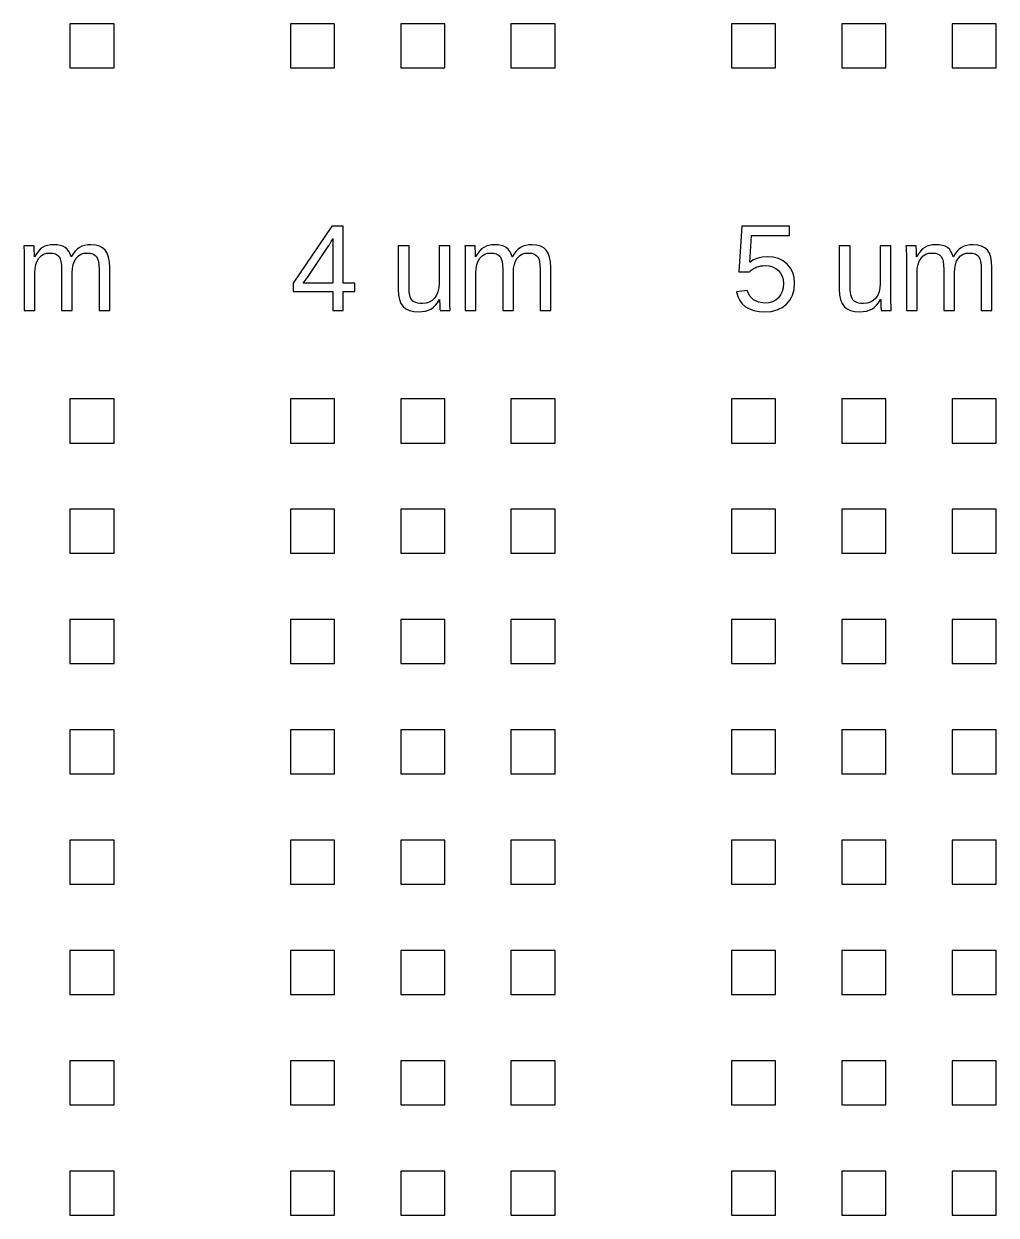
# Model space of a CAD drawing. Header units: metres. Extents: x -21500 to 21500, y -23900 to 23900.
# Drawn here: x 5191 to 9600, y 6400 to 11800 of the extents above; entities that cross this region are included whole.
import ezdxf

# ---------------------------------------------------------------- set-up
doc = ezdxf.new("R2010")
doc.units = ezdxf.units.M

msp = doc.modelspace()

# ---------------------------------------------------------------- linework, layer by layer
for p, q in [((5600, 11800), (5400, 11800)), ((5400, 11800), (5400, 11600)), ((5600, 11600), (5600, 11800)), ((6600, 11800), (6400, 11800)), ((6400, 11800), (6400, 11600)), ((6600, 11600), (6600, 11800)), ((7100, 11800), (6900, 11800)), ((6900, 11800), (6900, 11600)), ((7100, 11600), (7100, 11800)), ((7600, 11800), (7400, 11800)), ((7400, 11800), (7400, 11600)), ((7600, 11600), (7600, 11800)), ((8600, 11800), (8400, 11800)), ((8400, 11800), (8400, 11600)), ((8600, 11600), (8600, 11800)), ((9100, 11800), (8900, 11800)), ((8900, 11800), (8900, 11600)), ((9100, 11600), (9100, 11800)), ((9600, 11800), (9400, 11800)), ((9400, 11800), (9400, 11600)), ((9600, 11600), (9600, 11800)), ((5400, 11600), (5600, 11600)), ((6400, 11600), (6600, 11600)), ((6900, 11600), (7100, 11600)), ((7400, 11600), (7600, 11600)), ((8400, 11600), (8600, 11600)), ((8900, 11600), (9100, 11600)), ((9400, 11600), (9600, 11600)), ((6587.73, 10882.2), (6412.75, 10624.5)), ((6639, 10882.2), (6587.73, 10882.2)), ((6639, 10625.1), (6639, 10882.2)), ((8446.12, 10882.2), (8433.37, 10676.6)), ((8663.41, 10882.2), (8446.12, 10882.2)), ((8663.41, 10840.7), (8663.41, 10882.2)), ((6576.69, 10797.9), (6579.11, 10801.9)), ((6579.11, 10801.9), (6581.98, 10806.9)), ((6581.98, 10806.9), (6585.28, 10812.8)), ((6585.28, 10812.8), (6588.4, 10818.5)), ((6588.4, 10818.5), (6590.71, 10822.8)), ((6590.71, 10822.8), (6592.2, 10825.7)), ((6592.2, 10825.7), (6592.88, 10827.2)), ((6592.88, 10827.2), (6592.88, 10625.1)), ((8483.28, 10719.5), (8490.61, 10840.7)), ((8490.61, 10840.7), (8663.41, 10840.7)), ((5237.21, 10793.5), (5191.09, 10793.5)), ((5191.09, 10793.5), (5191.8, 10785.3)), ((5191.8, 10785.3), (5192.31, 10772.2)), ((5192.31, 10772.2), (5192.62, 10754)), ((5192.62, 10754), (5192.72, 10730.9)), ((5237.35, 10792.6), (5237.21, 10793.5)), ((5237.48, 10791), (5237.35, 10792.6)), ((5237.62, 10788.9), (5237.48, 10791)), ((5237.75, 10786.2), (5237.62, 10788.9)), ((5237.9, 10783.1), (5237.75, 10786.2)), ((5238.06, 10779.8), (5237.9, 10783.1)), ((5238.24, 10776.3), (5238.06, 10779.8)), ((5238.43, 10772.5), (5238.24, 10776.3)), ((5238.64, 10767.8), (5238.43, 10772.5)), ((5238.87, 10761.3), (5238.64, 10767.8)), ((5239.12, 10753.2), (5238.87, 10761.3)), ((5239.38, 10743.3), (5239.12, 10753.2)), ((5248.35, 10757.8), (5240.19, 10743.3)), ((5257.08, 10769.8), (5248.35, 10757.8)), ((5266.39, 10779.5), (5257.08, 10769.8)), ((5259.46, 10737.4), (5269.36, 10747.8)), ((5276.27, 10786.7), (5266.39, 10779.5)), ((5269.36, 10747.8), (5280.89, 10755.3)), ((5287.01, 10792.1), (5276.27, 10786.7)), ((5280.89, 10755.3), (5294.04, 10759.8)), ((5298.86, 10795.9), (5287.01, 10792.1)), ((5294.04, 10759.8), (5308.83, 10761.2)), ((5311.83, 10798.2), (5298.86, 10795.9)), ((5308.83, 10761.2), (5322.85, 10760.2)), ((5325.92, 10799), (5311.83, 10798.2)), ((5322.85, 10760.2), (5334.53, 10757.2)), ((5341.73, 10798.1), (5325.92, 10799)), ((5334.53, 10757.2), (5343.87, 10752.1)), ((5355.79, 10795.6), (5341.73, 10798.1)), ((5343.87, 10752.1), (5350.88, 10745)), ((5368.11, 10791.5), (5355.79, 10795.6)), ((5378.68, 10785.7), (5368.11, 10791.5)), ((5387.64, 10778), (5378.68, 10785.7)), ((5395.13, 10768.4), (5387.64, 10778)), ((5401.14, 10756.9), (5395.13, 10768.4)), ((5405.68, 10743.3), (5401.14, 10756.9)), ((5414.48, 10757.1), (5406.49, 10743.3)), ((5423.28, 10768.8), (5414.48, 10757.1)), ((5432.86, 10778.4), (5423.28, 10768.8)), ((5428.6, 10737.5), (5438.37, 10747.9)), ((5443.25, 10785.9), (5432.86, 10778.4)), ((5438.37, 10747.9), (5449.93, 10755.3)), ((5454.6, 10791.6), (5443.25, 10785.9)), ((5449.93, 10755.3), (5463.26, 10759.8)), ((5467.09, 10795.7), (5454.6, 10791.6)), ((5463.26, 10759.8), (5478.38, 10761.2)), ((5480.71, 10798.1), (5467.09, 10795.7)), ((5478.38, 10761.2), (5492.4, 10760.2)), ((5495.47, 10799), (5480.71, 10798.1)), ((5492.4, 10760.2), (5504.08, 10757.2)), ((5516.2, 10797.4), (5495.47, 10799)), ((5504.08, 10757.2), (5513.43, 10752.1)), ((5513.43, 10752.1), (5520.43, 10745)), ((5533.89, 10792.9), (5516.2, 10797.4)), ((5548.55, 10785.4), (5533.89, 10792.9)), ((5560.17, 10774.8), (5548.55, 10785.4)), ((5569.01, 10760.8), (5560.17, 10774.8)), ((5575.33, 10742.9), (5569.01, 10760.8)), ((6476.77, 10650.6), (6574.7, 10794.9)), ((6574.7, 10794.9), (6576.69, 10797.9)), ((6937.65, 10793.5), (6888.55, 10793.5)), ((6888.55, 10793.5), (6888.55, 10597.9)), ((6937.65, 10607.4), (6937.65, 10793.5)), ((7122.93, 10793.5), (7074.1, 10793.5)), ((7074.1, 10793.5), (7074.1, 10623.4)), ((7122.93, 10562.7), (7122.93, 10793.5)), ((7237.21, 10793.5), (7191.09, 10793.5)), ((7191.09, 10793.5), (7191.8, 10785.3)), ((7191.8, 10785.3), (7192.31, 10772.2)), ((7192.31, 10772.2), (7192.62, 10754)), ((7192.62, 10754), (7192.72, 10730.9)), ((7237.35, 10792.6), (7237.21, 10793.5)), ((7237.48, 10791), (7237.35, 10792.6)), ((7237.62, 10788.9), (7237.48, 10791)), ((7237.75, 10786.2), (7237.62, 10788.9)), ((7237.9, 10783.1), (7237.75, 10786.2)), ((7238.06, 10779.8), (7237.9, 10783.1)), ((7238.24, 10776.3), (7238.06, 10779.8)), ((7238.43, 10772.5), (7238.24, 10776.3)), ((7238.64, 10767.8), (7238.43, 10772.5)), ((7238.87, 10761.3), (7238.64, 10767.8)), ((7239.12, 10753.2), (7238.87, 10761.3)), ((7239.38, 10743.3), (7239.12, 10753.2)), ((7248.35, 10757.8), (7240.19, 10743.3)), ((7257.08, 10769.8), (7248.35, 10757.8)), ((7266.39, 10779.5), (7257.08, 10769.8)), ((7259.46, 10737.4), (7269.36, 10747.8)), ((7276.27, 10786.7), (7266.39, 10779.5)), ((7269.36, 10747.8), (7280.89, 10755.3)), ((7287.01, 10792.1), (7276.27, 10786.7)), ((7280.89, 10755.3), (7294.04, 10759.8)), ((7298.86, 10795.9), (7287.01, 10792.1)), ((7294.04, 10759.8), (7308.83, 10761.2)), ((7311.83, 10798.2), (7298.86, 10795.9)), ((7308.83, 10761.2), (7322.85, 10760.2)), ((7325.92, 10799), (7311.83, 10798.2)), ((7322.85, 10760.2), (7334.53, 10757.2)), ((7341.73, 10798.1), (7325.92, 10799)), ((7334.53, 10757.2), (7343.87, 10752.1)), ((7355.79, 10795.6), (7341.73, 10798.1)), ((7343.87, 10752.1), (7350.88, 10745)), ((7368.11, 10791.5), (7355.79, 10795.6)), ((7378.68, 10785.7), (7368.11, 10791.5)), ((7387.64, 10778), (7378.68, 10785.7)), ((7395.13, 10768.4), (7387.64, 10778)), ((7401.14, 10756.9), (7395.13, 10768.4)), ((7405.68, 10743.3), (7401.14, 10756.9)), ((7414.48, 10757.1), (7406.49, 10743.3)), ((7423.28, 10768.8), (7414.48, 10757.1)), ((7432.86, 10778.4), (7423.28, 10768.8)), ((7428.6, 10737.5), (7438.37, 10747.9)), ((7443.25, 10785.9), (7432.86, 10778.4)), ((7438.37, 10747.9), (7449.93, 10755.3)), ((7454.6, 10791.6), (7443.25, 10785.9)), ((7449.93, 10755.3), (7463.26, 10759.8)), ((7467.09, 10795.7), (7454.6, 10791.6)), ((7463.26, 10759.8), (7478.38, 10761.2)), ((7480.71, 10798.1), (7467.09, 10795.7)), ((7478.38, 10761.2), (7492.4, 10760.2)), ((7495.47, 10799), (7480.71, 10798.1)), ((7492.4, 10760.2), (7504.08, 10757.2)), ((7516.2, 10797.4), (7495.47, 10799)), ((7504.08, 10757.2), (7513.43, 10752.1)), ((7513.43, 10752.1), (7520.43, 10745)), ((7533.89, 10792.9), (7516.2, 10797.4)), ((7548.55, 10785.4), (7533.89, 10792.9)), ((7560.17, 10774.8), (7548.55, 10785.4)), ((7569.01, 10760.8), (7560.17, 10774.8)), ((7575.33, 10742.9), (7569.01, 10760.8)), ((8937.65, 10793.5), (8888.55, 10793.5)), ((8888.55, 10793.5), (8888.55, 10597.9)), ((8937.65, 10607.4), (8937.65, 10793.5)), ((9122.93, 10793.5), (9074.1, 10793.5)), ((9074.1, 10793.5), (9074.1, 10623.4)), ((9122.93, 10562.7), (9122.93, 10793.5)), ((9237.21, 10793.5), (9191.09, 10793.5)), ((9191.09, 10793.5), (9191.8, 10785.3)), ((9191.8, 10785.3), (9192.31, 10772.2)), ((9192.31, 10772.2), (9192.62, 10754)), ((9192.62, 10754), (9192.72, 10730.9)), ((9237.35, 10792.6), (9237.21, 10793.5)), ((9237.48, 10791), (9237.35, 10792.6)), ((9237.62, 10788.9), (9237.48, 10791)), ((9237.75, 10786.2), (9237.62, 10788.9)), ((9237.9, 10783.1), (9237.75, 10786.2)), ((9238.06, 10779.8), (9237.9, 10783.1)), ((9238.24, 10776.3), (9238.06, 10779.8)), ((9238.43, 10772.5), (9238.24, 10776.3)), ((9238.64, 10767.8), (9238.43, 10772.5)), ((9238.87, 10761.3), (9238.64, 10767.8)), ((9239.12, 10753.2), (9238.87, 10761.3)), ((9239.38, 10743.3), (9239.12, 10753.2)), ((9248.35, 10757.8), (9240.19, 10743.3)), ((9257.08, 10769.8), (9248.35, 10757.8)), ((9266.39, 10779.5), (9257.08, 10769.8)), ((9259.46, 10737.4), (9269.36, 10747.8)), ((9276.27, 10786.7), (9266.39, 10779.5)), ((9269.36, 10747.8), (9280.89, 10755.3)), ((9287.01, 10792.1), (9276.27, 10786.7)), ((9280.89, 10755.3), (9294.04, 10759.8)), ((9298.86, 10795.9), (9287.01, 10792.1)), ((9294.04, 10759.8), (9308.83, 10761.2)), ((9311.83, 10798.2), (9298.86, 10795.9)), ((9308.83, 10761.2), (9322.85, 10760.2)), ((9325.92, 10799), (9311.83, 10798.2)), ((9322.85, 10760.2), (9334.53, 10757.2)), ((9341.73, 10798.1), (9325.92, 10799)), ((9334.53, 10757.2), (9343.87, 10752.1)), ((9355.79, 10795.6), (9341.73, 10798.1)), ((9343.87, 10752.1), (9350.88, 10745)), ((9368.11, 10791.5), (9355.79, 10795.6)), ((9378.68, 10785.7), (9368.11, 10791.5)), ((9387.64, 10778), (9378.68, 10785.7)), ((9395.13, 10768.4), (9387.64, 10778)), ((9401.14, 10756.9), (9395.13, 10768.4)), ((9405.68, 10743.3), (9401.14, 10756.9)), ((9414.48, 10757.1), (9406.49, 10743.3)), ((9423.28, 10768.8), (9414.48, 10757.1)), ((9432.86, 10778.4), (9423.28, 10768.8)), ((9428.6, 10737.5), (9438.37, 10747.9)), ((9443.25, 10785.9), (9432.86, 10778.4)), ((9438.37, 10747.9), (9449.93, 10755.3)), ((9454.6, 10791.6), (9443.25, 10785.9)), ((9449.93, 10755.3), (9463.26, 10759.8)), ((9467.09, 10795.7), (9454.6, 10791.6)), ((9463.26, 10759.8), (9478.38, 10761.2)), ((9480.71, 10798.1), (9467.09, 10795.7)), ((9478.38, 10761.2), (9492.4, 10760.2)), ((9495.47, 10799), (9480.71, 10798.1)), ((9492.4, 10760.2), (9504.08, 10757.2)), ((9516.2, 10797.4), (9495.47, 10799)), ((9504.08, 10757.2), (9513.43, 10752.1)), ((9513.43, 10752.1), (9520.43, 10745)), ((9533.89, 10792.9), (9516.2, 10797.4)), ((9548.55, 10785.4), (9533.89, 10792.9)), ((9560.17, 10774.8), (9548.55, 10785.4)), ((9569.01, 10760.8), (9560.17, 10774.8)), ((9575.33, 10742.9), (9569.01, 10760.8)), ((5192.72, 10730.9), (5192.72, 10500)), ((5240.19, 10743.3), (5239.38, 10743.3)), ((5242.42, 10690.6), (5245.82, 10708.6)), ((5245.82, 10708.6), (5251.5, 10724.2)), ((5251.5, 10724.2), (5259.46, 10737.4)), ((5350.88, 10745), (5355.98, 10735.2)), ((5355.98, 10735.2), (5359.63, 10722.1)), ((5359.63, 10722.1), (5361.81, 10705.7)), ((5361.81, 10705.7), (5362.54, 10686.1)), ((5406.49, 10743.3), (5405.68, 10743.3)), ((5411.94, 10690.7), (5415.27, 10708.8)), ((5415.27, 10708.8), (5420.83, 10724.4)), ((5420.83, 10724.4), (5428.6, 10737.5)), ((5520.43, 10745), (5525.53, 10735.2)), ((5525.53, 10735.2), (5529.18, 10722.1)), ((5529.18, 10722.1), (5531.36, 10705.7)), ((5531.36, 10705.7), (5532.09, 10686.1)), ((5579.12, 10721.2), (5575.33, 10742.9)), ((5580.38, 10695.6), (5579.12, 10721.2)), ((5580.38, 10500), (5580.38, 10695.6)), ((7192.72, 10730.9), (7192.72, 10500)), ((7240.19, 10743.3), (7239.38, 10743.3)), ((7242.42, 10690.6), (7245.82, 10708.6)), ((7245.82, 10708.6), (7251.5, 10724.2)), ((7251.5, 10724.2), (7259.46, 10737.4)), ((7350.88, 10745), (7355.98, 10735.2)), ((7355.98, 10735.2), (7359.63, 10722.1)), ((7359.63, 10722.1), (7361.81, 10705.7)), ((7361.81, 10705.7), (7362.54, 10686.1)), ((7406.49, 10743.3), (7405.68, 10743.3)), ((7411.94, 10690.7), (7415.27, 10708.8)), ((7415.27, 10708.8), (7420.83, 10724.4)), ((7420.83, 10724.4), (7428.6, 10737.5)), ((7520.43, 10745), (7525.53, 10735.2)), ((7525.53, 10735.2), (7529.18, 10722.1)), ((7529.18, 10722.1), (7531.36, 10705.7)), ((7531.36, 10705.7), (7532.09, 10686.1)), ((7579.12, 10721.2), (7575.33, 10742.9)), ((7580.38, 10695.6), (7579.12, 10721.2)), ((7580.38, 10500), (7580.38, 10695.6)), ((8500.12, 10730.1), (8483.28, 10719.5)), ((8498.2, 10689.4), (8506.75, 10694.1)), ((8518.89, 10737.8), (8500.12, 10730.1)), ((8506.75, 10694.1), (8515.29, 10697.8)), ((8515.29, 10697.8), (8524.01, 10700.5)), ((8539.59, 10742.4), (8518.89, 10737.8)), ((8524.01, 10700.5), (8533.06, 10702.4)), ((8533.06, 10702.4), (8542.46, 10703.6)), ((8562.23, 10743.9), (8539.59, 10742.4)), ((8542.46, 10703.6), (8552.19, 10704)), ((8552.19, 10704), (8570.2, 10702.6)), ((8589.01, 10741.8), (8562.23, 10743.9)), ((8570.2, 10702.6), (8586.27, 10698.4)), ((8586.27, 10698.4), (8600.38, 10691.5)), ((8612.92, 10735.6), (8589.01, 10741.8)), ((8633.97, 10725.3), (8612.92, 10735.6)), ((8652.16, 10710.8), (8633.97, 10725.3)), ((8666.81, 10693), (8652.16, 10710.8)), ((8677.28, 10672.7), (8666.81, 10693)), ((9192.72, 10730.9), (9192.72, 10500)), ((9240.19, 10743.3), (9239.38, 10743.3)), ((9242.42, 10690.6), (9245.82, 10708.6)), ((9245.82, 10708.6), (9251.5, 10724.2)), ((9251.5, 10724.2), (9259.46, 10737.4)), ((9350.88, 10745), (9355.98, 10735.2)), ((9355.98, 10735.2), (9359.63, 10722.1)), ((9359.63, 10722.1), (9361.81, 10705.7)), ((9361.81, 10705.7), (9362.54, 10686.1)), ((9406.49, 10743.3), (9405.68, 10743.3)), ((9411.94, 10690.7), (9415.27, 10708.8)), ((9415.27, 10708.8), (9420.83, 10724.4)), ((9420.83, 10724.4), (9428.6, 10737.5)), ((9520.43, 10745), (9525.53, 10735.2)), ((9525.53, 10735.2), (9529.18, 10722.1)), ((9529.18, 10722.1), (9531.36, 10705.7)), ((9531.36, 10705.7), (9532.09, 10686.1)), ((9579.12, 10721.2), (9575.33, 10742.9)), ((9580.38, 10695.6), (9579.12, 10721.2)), ((9580.38, 10500), (9580.38, 10695.6)), ((5241.28, 10670.1), (5242.42, 10690.6)), ((5241.28, 10500), (5241.28, 10670.1)), ((5362.54, 10686.1), (5362.54, 10500)), ((5410.83, 10670.1), (5411.94, 10690.7)), ((5410.83, 10500), (5410.83, 10670.1)), ((5532.09, 10686.1), (5532.09, 10500)), ((6462.12, 10630.5), (6476.77, 10650.6)), ((7241.28, 10670.1), (7242.42, 10690.6)), ((7241.28, 10500), (7241.28, 10670.1)), ((7362.54, 10686.1), (7362.54, 10500)), ((7410.83, 10670.1), (7411.94, 10690.7)), ((7410.83, 10500), (7410.83, 10670.1)), ((7532.09, 10686.1), (7532.09, 10500)), ((8433.37, 10676.6), (8481.11, 10676.6)), ((8481.11, 10676.6), (8489.66, 10683.5)), ((8489.66, 10683.5), (8498.2, 10689.4)), ((8600.38, 10691.5), (8612.55, 10681.8)), ((8612.55, 10681.8), (8622.34, 10669.8)), ((8622.34, 10669.8), (8629.33, 10656.1)), ((8629.33, 10656.1), (8633.53, 10640.6)), ((8633.53, 10640.6), (8634.93, 10623.4)), ((8683.57, 10649.8), (8677.28, 10672.7)), ((8685.66, 10624.5), (8683.57, 10649.8)), ((9241.28, 10670.1), (9242.42, 10690.6)), ((9241.28, 10500), (9241.28, 10670.1)), ((9362.54, 10686.1), (9362.54, 10500)), ((9410.83, 10670.1), (9411.94, 10690.7)), ((9410.83, 10500), (9410.83, 10670.1)), ((9532.09, 10686.1), (9532.09, 10500)), ((6412.75, 10624.5), (6412.75, 10586.5)), ((6412.75, 10586.5), (6592.88, 10586.5)), ((6457.78, 10625.1), (6462.12, 10630.5)), ((6592.88, 10625.1), (6457.78, 10625.1)), ((6592.88, 10586.5), (6592.88, 10500)), ((6692.71, 10625.1), (6639, 10625.1)), ((6639, 10586.5), (6692.71, 10586.5)), ((6639, 10500), (6639, 10586.5)), ((6692.71, 10586.5), (6692.71, 10625.1)), ((6888.55, 10597.9), (6889.94, 10572.2)), ((6938, 10593.7), (6937.65, 10607.4)), ((6939.07, 10581.7), (6938, 10593.7)), ((7069.02, 10585.3), (7062.66, 10569.7)), ((7072.83, 10603.2), (7069.02, 10585.3)), ((7074.1, 10623.4), (7072.83, 10603.2)), ((8471.62, 10591.2), (8422.24, 10585.5)), ((8422.24, 10585.5), (8428.09, 10564.6)), ((8482.38, 10566.3), (8471.62, 10591.2)), ((8629.37, 10586.4), (8622.42, 10571.2)), ((8633.54, 10603.8), (8629.37, 10586.4)), ((8634.93, 10623.4), (8633.54, 10603.8)), ((8676.67, 10570.5), (8683.41, 10595.9)), ((8683.41, 10595.9), (8685.66, 10624.5)), ((8888.55, 10597.9), (8889.94, 10572.2)), ((8938, 10593.7), (8937.65, 10607.4)), ((8939.07, 10581.7), (8938, 10593.7)), ((9069.02, 10585.3), (9062.66, 10569.7)), ((9072.83, 10603.2), (9069.02, 10585.3)), ((9074.1, 10623.4), (9072.83, 10603.2)), ((6889.94, 10572.2), (6894.14, 10550.4)), ((6894.14, 10550.4), (6901.14, 10532.5)), ((6901.14, 10532.5), (6910.93, 10518.6)), ((6940.85, 10571.2), (6939.07, 10581.7)), ((6943.34, 10562.4), (6940.85, 10571.2)), ((6946.62, 10555), (6943.34, 10562.4)), ((6950.74, 10548.6), (6946.62, 10555)), ((6955.71, 10543.4), (6950.74, 10548.6)), ((6961.52, 10539.3), (6955.71, 10543.4)), ((6968.49, 10536.2), (6961.52, 10539.3)), ((6976.92, 10534), (6968.49, 10536.2)), ((6986.8, 10532.7), (6976.92, 10534)), ((6998.14, 10532.3), (6986.8, 10532.7)), ((7014.84, 10533.8), (6998.14, 10532.3)), ((7029.68, 10538.3), (7014.84, 10533.8)), ((7042.65, 10545.9), (7029.68, 10538.3)), ((7053.76, 10556.4), (7042.65, 10545.9)), ((7062.66, 10569.7), (7053.76, 10556.4)), ((7057.32, 10524.2), (7066.72, 10536.1)), ((7066.72, 10536.1), (7075.46, 10550.2)), ((7075.46, 10550.2), (7076.27, 10550.2)), ((7076.27, 10550.2), (7076.54, 10540.3)), ((7076.54, 10540.3), (7076.78, 10532.2)), ((7076.78, 10532.2), (7077.01, 10525.7)), ((7123.03, 10539.5), (7122.93, 10562.7)), ((7123.34, 10521.4), (7123.03, 10539.5)), ((8428.09, 10564.6), (8436.96, 10546.5)), ((8436.96, 10546.5), (8448.85, 10530.9)), ((8448.85, 10530.9), (8463.75, 10517.9)), ((8499.22, 10548.6), (8482.38, 10566.3)), ((8522.13, 10538), (8499.22, 10548.6)), ((8551.1, 10534.5), (8522.13, 10538)), ((8569.7, 10535.9), (8551.1, 10534.5)), ((8586.17, 10540.4), (8569.7, 10535.9)), ((8600.49, 10547.8), (8586.17, 10540.4)), ((8612.68, 10558.2), (8600.49, 10547.8)), ((8622.42, 10571.2), (8612.68, 10558.2)), ((8649.71, 10529.3), (8665.44, 10548.3)), ((8665.44, 10548.3), (8676.67, 10570.5)), ((8889.94, 10572.2), (8894.14, 10550.4)), ((8894.14, 10550.4), (8901.14, 10532.5)), ((8901.14, 10532.5), (8910.93, 10518.6)), ((8940.85, 10571.2), (8939.07, 10581.7)), ((8943.34, 10562.4), (8940.85, 10571.2)), ((8946.62, 10555), (8943.34, 10562.4)), ((8950.74, 10548.6), (8946.62, 10555)), ((8955.71, 10543.4), (8950.74, 10548.6)), ((8961.52, 10539.3), (8955.71, 10543.4)), ((8968.49, 10536.2), (8961.52, 10539.3)), ((8976.92, 10534), (8968.49, 10536.2)), ((8986.8, 10532.7), (8976.92, 10534)), ((8998.14, 10532.3), (8986.8, 10532.7)), ((9014.84, 10533.8), (8998.14, 10532.3)), ((9029.68, 10538.3), (9014.84, 10533.8)), ((9042.65, 10545.9), (9029.68, 10538.3)), ((9053.76, 10556.4), (9042.65, 10545.9)), ((9062.66, 10569.7), (9053.76, 10556.4)), ((9057.32, 10524.2), (9066.72, 10536.1)), ((9066.72, 10536.1), (9075.46, 10550.2)), ((9075.46, 10550.2), (9076.27, 10550.2)), ((9076.27, 10550.2), (9076.54, 10540.3)), ((9076.54, 10540.3), (9076.78, 10532.2)), ((9076.78, 10532.2), (9077.01, 10525.7)), ((9123.03, 10539.5), (9122.93, 10562.7)), ((9123.34, 10521.4), (9123.03, 10539.5)), ((5192.72, 10500), (5241.28, 10500)), ((5362.54, 10500), (5410.83, 10500)), ((5532.09, 10500), (5580.38, 10500)), ((6592.88, 10500), (6639, 10500)), ((6910.93, 10518.6), (6923.74, 10508.1)), ((6923.74, 10508.1), (6939.78, 10500.6)), ((6939.78, 10500.6), (6959.07, 10496.1)), ((6959.07, 10496.1), (6981.6, 10494.6)), ((6981.6, 10494.6), (6997.34, 10495.4)), ((6997.34, 10495.4), (7011.74, 10497.7)), ((7011.74, 10497.7), (7024.81, 10501.7)), ((7024.81, 10501.7), (7036.53, 10507.2)), ((7036.53, 10507.2), (7047.25, 10514.6)), ((7047.25, 10514.6), (7057.32, 10524.2)), ((7077.01, 10525.7), (7077.22, 10521)), ((7077.22, 10521), (7077.42, 10517.3)), ((7077.42, 10517.3), (7077.59, 10513.7)), ((7077.59, 10513.7), (7077.76, 10510.4)), ((7077.76, 10510.4), (7077.9, 10507.3)), ((7077.9, 10507.3), (7078.04, 10504.6)), ((7078.04, 10504.6), (7078.17, 10502.5)), ((7078.17, 10502.5), (7078.31, 10501)), ((7078.31, 10501), (7078.44, 10500)), ((7078.44, 10500), (7124.56, 10500)), ((7123.85, 10508.2), (7123.34, 10521.4)), ((7124.56, 10500), (7123.85, 10508.2)), ((7192.72, 10500), (7241.28, 10500)), ((7362.54, 10500), (7410.83, 10500)), ((7532.09, 10500), (7580.38, 10500)), ((8463.75, 10517.9), (8481.45, 10507.7)), ((8481.45, 10507.7), (8501.73, 10500.4)), ((8501.73, 10500.4), (8524.59, 10496)), ((8524.59, 10496), (8550.02, 10494.6)), ((8550.02, 10494.6), (8580.16, 10496.7)), ((8580.16, 10496.7), (8606.82, 10503.3)), ((8606.82, 10503.3), (8630, 10514.1)), ((8630, 10514.1), (8649.71, 10529.3)), ((8910.93, 10518.6), (8923.74, 10508.1)), ((8923.74, 10508.1), (8939.78, 10500.6)), ((8939.78, 10500.6), (8959.07, 10496.1)), ((8959.07, 10496.1), (8981.6, 10494.6)), ((8981.6, 10494.6), (8997.34, 10495.4)), ((8997.34, 10495.4), (9011.74, 10497.7)), ((9011.74, 10497.7), (9024.81, 10501.7)), ((9024.81, 10501.7), (9036.53, 10507.2)), ((9036.53, 10507.2), (9047.25, 10514.6)), ((9047.25, 10514.6), (9057.32, 10524.2)), ((9077.01, 10525.7), (9077.22, 10521)), ((9077.22, 10521), (9077.42, 10517.3)), ((9077.42, 10517.3), (9077.59, 10513.7)), ((9077.59, 10513.7), (9077.76, 10510.4)), ((9077.76, 10510.4), (9077.9, 10507.3)), ((9077.9, 10507.3), (9078.04, 10504.6)), ((9078.04, 10504.6), (9078.17, 10502.5)), ((9078.17, 10502.5), (9078.31, 10501)), ((9078.31, 10501), (9078.44, 10500)), ((9078.44, 10500), (9124.56, 10500)), ((9123.85, 10508.2), (9123.34, 10521.4)), ((9124.56, 10500), (9123.85, 10508.2)), ((9192.72, 10500), (9241.28, 10500)), ((9362.54, 10500), (9410.83, 10500)), ((9532.09, 10500), (9580.38, 10500)), ((5600, 10100), (5400, 10100)), ((5400, 10100), (5400, 9900)), ((5600, 9900), (5600, 10100)), ((6600, 10100), (6400, 10100)), ((6400, 10100), (6400, 9900)), ((6600, 9900), (6600, 10100)), ((7100, 10100), (6900, 10100)), ((6900, 10100), (6900, 9900)), ((7100, 9900), (7100, 10100)), ((7600, 10100), (7400, 10100)), ((7400, 10100), (7400, 9900)), ((7600, 9900), (7600, 10100)), ((8600, 10100), (8400, 10100)), ((8400, 10100), (8400, 9900)), ((8600, 9900), (8600, 10100)), ((9100, 10100), (8900, 10100)), ((8900, 10100), (8900, 9900)), ((9100, 9900), (9100, 10100)), ((9600, 10100), (9400, 10100)), ((9400, 10100), (9400, 9900)), ((9600, 9900), (9600, 10100)), ((5400, 9900), (5600, 9900)), ((6400, 9900), (6600, 9900)), ((6900, 9900), (7100, 9900)), ((7400, 9900), (7600, 9900)), ((8400, 9900), (8600, 9900)), ((8900, 9900), (9100, 9900)), ((9400, 9900), (9600, 9900)), ((5600, 9600), (5400, 9600)), ((5400, 9600), (5400, 9400)), ((5600, 9400), (5600, 9600)), ((6600, 9600), (6400, 9600)), ((6400, 9600), (6400, 9400)), ((6600, 9400), (6600, 9600)), ((7100, 9600), (6900, 9600)), ((6900, 9600), (6900, 9400)), ((7100, 9400), (7100, 9600)), ((7600, 9600), (7400, 9600)), ((7400, 9600), (7400, 9400)), ((7600, 9400), (7600, 9600)), ((8600, 9600), (8400, 9600)), ((8400, 9600), (8400, 9400)), ((8600, 9400), (8600, 9600)), ((9100, 9600), (8900, 9600)), ((8900, 9600), (8900, 9400)), ((9100, 9400), (9100, 9600)), ((9600, 9600), (9400, 9600)), ((9400, 9600), (9400, 9400)), ((9600, 9400), (9600, 9600)), ((5400, 9400), (5600, 9400)), ((6400, 9400), (6600, 9400)), ((6900, 9400), (7100, 9400)), ((7400, 9400), (7600, 9400)), ((8400, 9400), (8600, 9400)), ((8900, 9400), (9100, 9400)), ((9400, 9400), (9600, 9400)), ((5600, 9100), (5400, 9100)), ((5400, 9100), (5400, 8900)), ((5600, 8900), (5600, 9100)), ((6600, 9100), (6400, 9100)), ((6400, 9100), (6400, 8900)), ((6600, 8900), (6600, 9100)), ((7100, 9100), (6900, 9100)), ((6900, 9100), (6900, 8900)), ((7100, 8900), (7100, 9100)), ((7600, 9100), (7400, 9100)), ((7400, 9100), (7400, 8900)), ((7600, 8900), (7600, 9100)), ((8600, 9100), (8400, 9100)), ((8400, 9100), (8400, 8900)), ((8600, 8900), (8600, 9100)), ((9100, 9100), (8900, 9100)), ((8900, 9100), (8900, 8900)), ((9100, 8900), (9100, 9100)), ((9600, 9100), (9400, 9100)), ((9400, 9100), (9400, 8900)), ((9600, 8900), (9600, 9100)), ((5400, 8900), (5600, 8900)), ((6400, 8900), (6600, 8900)), ((6900, 8900), (7100, 8900)), ((7400, 8900), (7600, 8900)), ((8400, 8900), (8600, 8900)), ((8900, 8900), (9100, 8900)), ((9400, 8900), (9600, 8900)), ((5600, 8600), (5400, 8600)), ((5400, 8600), (5400, 8400)), ((5600, 8400), (5600, 8600)), ((6600, 8600), (6400, 8600)), ((6400, 8600), (6400, 8400)), ((6600, 8400), (6600, 8600)), ((7100, 8600), (6900, 8600)), ((6900, 8600), (6900, 8400)), ((7100, 8400), (7100, 8600)), ((7600, 8600), (7400, 8600)), ((7400, 8600), (7400, 8400)), ((7600, 8400), (7600, 8600)), ((8600, 8600), (8400, 8600)), ((8400, 8600), (8400, 8400)), ((8600, 8400), (8600, 8600)), ((9100, 8600), (8900, 8600)), ((8900, 8600), (8900, 8400)), ((9100, 8400), (9100, 8600)), ((9600, 8600), (9400, 8600)), ((9400, 8600), (9400, 8400)), ((9600, 8400), (9600, 8600)), ((5400, 8400), (5600, 8400)), ((6400, 8400), (6600, 8400)), ((6900, 8400), (7100, 8400)), ((7400, 8400), (7600, 8400)), ((8400, 8400), (8600, 8400)), ((8900, 8400), (9100, 8400)), ((9400, 8400), (9600, 8400)), ((5600, 8100), (5400, 8100)), ((5400, 8100), (5400, 7900)), ((5600, 7900), (5600, 8100)), ((6600, 8100), (6400, 8100)), ((6400, 8100), (6400, 7900)), ((6600, 7900), (6600, 8100)), ((7100, 8100), (6900, 8100)), ((6900, 8100), (6900, 7900)), ((7100, 7900), (7100, 8100)), ((7600, 8100), (7400, 8100)), ((7400, 8100), (7400, 7900)), ((7600, 7900), (7600, 8100)), ((8600, 8100), (8400, 8100)), ((8400, 8100), (8400, 7900)), ((8600, 7900), (8600, 8100)), ((9100, 8100), (8900, 8100)), ((8900, 8100), (8900, 7900)), ((9100, 7900), (9100, 8100)), ((9600, 8100), (9400, 8100)), ((9400, 8100), (9400, 7900)), ((9600, 7900), (9600, 8100)), ((5400, 7900), (5600, 7900)), ((6400, 7900), (6600, 7900)), ((6900, 7900), (7100, 7900)), ((7400, 7900), (7600, 7900)), ((8400, 7900), (8600, 7900)), ((8900, 7900), (9100, 7900)), ((9400, 7900), (9600, 7900)), ((5600, 7600), (5400, 7600)), ((5400, 7600), (5400, 7400)), ((5600, 7400), (5600, 7600)), ((6600, 7600), (6400, 7600)), ((6400, 7600), (6400, 7400)), ((6600, 7400), (6600, 7600)), ((7100, 7600), (6900, 7600)), ((6900, 7600), (6900, 7400)), ((7100, 7400), (7100, 7600)), ((7600, 7600), (7400, 7600)), ((7400, 7600), (7400, 7400)), ((7600, 7400), (7600, 7600)), ((8600, 7600), (8400, 7600)), ((8400, 7600), (8400, 7400)), ((8600, 7400), (8600, 7600)), ((9100, 7600), (8900, 7600)), ((8900, 7600), (8900, 7400)), ((9100, 7400), (9100, 7600)), ((9600, 7600), (9400, 7600)), ((9400, 7600), (9400, 7400)), ((9600, 7400), (9600, 7600)), ((5400, 7400), (5600, 7400)), ((6400, 7400), (6600, 7400)), ((6900, 7400), (7100, 7400)), ((7400, 7400), (7600, 7400)), ((8400, 7400), (8600, 7400)), ((8900, 7400), (9100, 7400)), ((9400, 7400), (9600, 7400)), ((5600, 7100), (5400, 7100)), ((5400, 7100), (5400, 6900)), ((5600, 6900), (5600, 7100)), ((6600, 7100), (6400, 7100)), ((6400, 7100), (6400, 6900)), ((6600, 6900), (6600, 7100)), ((7100, 7100), (6900, 7100)), ((6900, 7100), (6900, 6900)), ((7100, 6900), (7100, 7100)), ((7600, 7100), (7400, 7100)), ((7400, 7100), (7400, 6900)), ((7600, 6900), (7600, 7100)), ((8600, 7100), (8400, 7100)), ((8400, 7100), (8400, 6900)), ((8600, 6900), (8600, 7100)), ((9100, 7100), (8900, 7100)), ((8900, 7100), (8900, 6900)), ((9100, 6900), (9100, 7100)), ((9600, 7100), (9400, 7100)), ((9400, 7100), (9400, 6900)), ((9600, 6900), (9600, 7100)), ((5400, 6900), (5600, 6900)), ((6400, 6900), (6600, 6900)), ((6900, 6900), (7100, 6900)), ((7400, 6900), (7600, 6900)), ((8400, 6900), (8600, 6900)), ((8900, 6900), (9100, 6900)), ((9400, 6900), (9600, 6900)), ((5600, 6600), (5400, 6600)), ((5400, 6600), (5400, 6400)), ((5600, 6400), (5600, 6600)), ((6600, 6600), (6400, 6600)), ((6400, 6600), (6400, 6400)), ((6600, 6400), (6600, 6600)), ((7100, 6600), (6900, 6600)), ((6900, 6600), (6900, 6400)), ((7100, 6400), (7100, 6600)), ((7600, 6600), (7400, 6600)), ((7400, 6600), (7400, 6400)), ((7600, 6400), (7600, 6600)), ((8600, 6600), (8400, 6600)), ((8400, 6600), (8400, 6400)), ((8600, 6400), (8600, 6600)), ((9100, 6600), (8900, 6600)), ((8900, 6600), (8900, 6400)), ((9100, 6400), (9100, 6600)), ((9600, 6600), (9400, 6600)), ((9400, 6600), (9400, 6400)), ((9600, 6400), (9600, 6600)), ((5400, 6400), (5600, 6400)), ((6400, 6400), (6600, 6400)), ((6900, 6400), (7100, 6400)), ((7400, 6400), (7600, 6400)), ((8400, 6400), (8600, 6400)), ((8900, 6400), (9100, 6400)), ((9400, 6400), (9600, 6400))]:
    msp.add_line(p, q)

doc.saveas('drawing.dxf')
